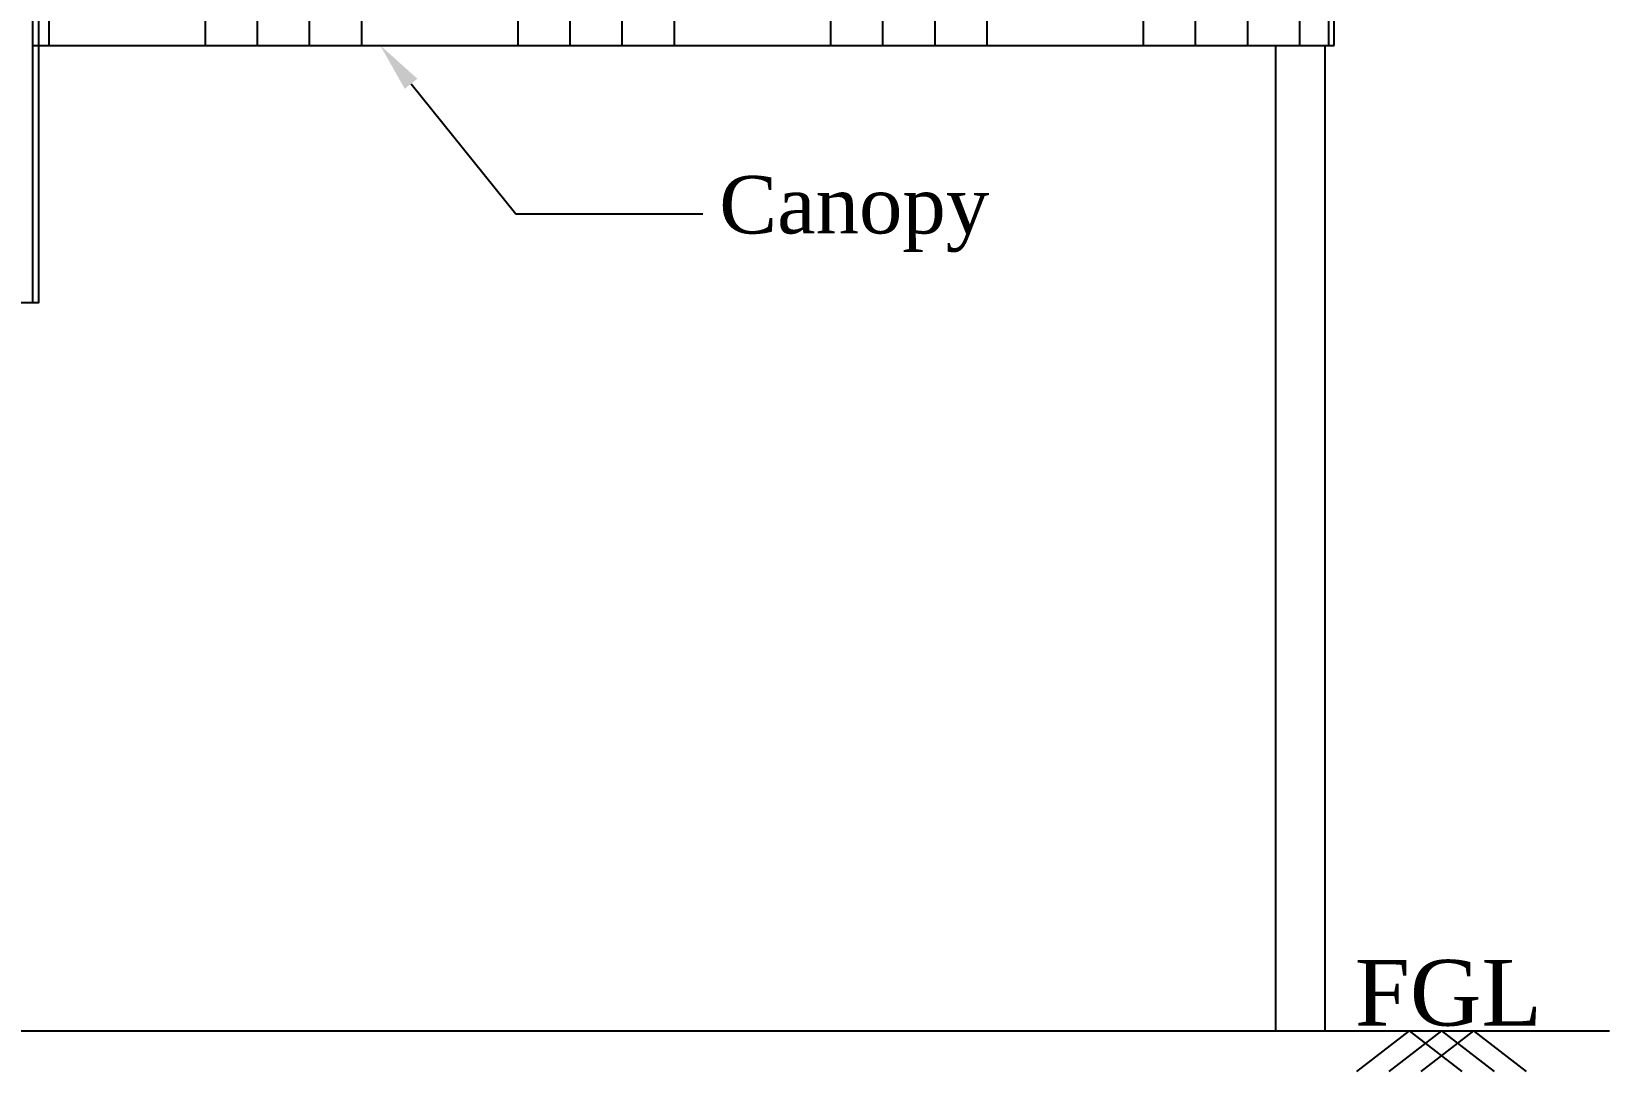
# Model space of a CAD drawing. Header units: metres. Extents: x 1422408 to 2565053, y 3723 to 80428.
# Drawn here: x 2267947.07 to 2267956.69, y 4219.12 to 4225.45 of the extents above; entities that cross this region are included whole.
import ezdxf
from ezdxf import colors
from ezdxf.entities.mleader import LeaderData, LeaderLine
from ezdxf.enums import TextEntityAlignment as Align
from ezdxf.math import Vec2, Vec3

# ---------------------------------------------------------------- set-up
doc = ezdxf.new("R2010")
doc.units = ezdxf.units.M
doc.header["$LTSCALE"] = 3.5
doc.header["$MEASUREMENT"] = 0
doc.linetypes.add('HIDDEN', pattern=[0.375, 0.25, -0.125])
doc.linetypes.add('LO-04b-R0 Framing-Framer(by Comau) - 131112$0${ Cable   Tele }', pattern=[0])
doc.layers.get('0').update_dxf_attribs({"linetype": 'CONTINUOUS'})
doc.styles.add('style1jaya', font='times.ttf')

msp = doc.modelspace()

# ---------------------------------------------------------------- hatches: boundary and pattern name
h = msp.add_hatch()
h.set_pattern_fill('ANSI34', color=256, scale=0.1, angle=45)
h.set_pattern_definition([(90, (2262694.1467, 4968.6807), (-1.90499797, 0), []), (90, (2262694.4642, 4968.9982), (-1.90499797, 0), []), (90, (2262694.7817, 4969.3157), (-1.90499797, 0), []), (90, (2262695.0992, 4969.6332), (-1.90499797, 0), [])])
h.paths.add_polyline_path([(2267954.97649, 4225.36294), (2267954.97649, 4225.78715), (2267954.83939, 4225.80086), (2267947.1183, 4226.5734), (2267947.11827, 4225.36294)])

# ---------------------------------------------------------------- linework, layer by layer
for p, q in [((2267954.97649, 4225.36294), (2267954.97649, 4225.78718)), ((2267955.00849, 4225.36294), (2267955.00849, 4225.78395)), ((2267947.07827, 4225.36294), (2267955.00849, 4225.36294)), ((2267907.47343, 4223.79772), (2267947.11824, 4223.79679))]:
    msp.add_line(p, q)
for points in [[(2267947.07838, 4230.0312), (2267947.07824, 4223.79679), (2267947.11824, 4223.79679), (2267947.11838, 4230.0272)], [(2267954.6532, 4219.36294), (2267954.6532, 4225.36294)], [(2267954.9532, 4219.36294), (2267954.9532, 4225.36294)], [(2267907.48343, 4219.36294), (2267956.54455, 4219.36294)], [(2267947.06853, 4219.36294), (2267956.54455, 4219.36294)]]:
    msp.add_lwpolyline(points)
at = {"linetype": 'LO-04b-R0 Framing-Framer(by Comau) - 131112$0${ Cable   Tele }'}
for points in [[(2267955.46501, 4219.36294), (2267955.1441, 4219.11619)], [(2267955.66179, 4219.36294), (2267955.34088, 4219.11619)], [(2267955.46501, 4219.36294), (2267955.78592, 4219.11619)], [(2267955.85858, 4219.36294), (2267955.53767, 4219.11619)], [(2267955.66179, 4219.36294), (2267955.9827, 4219.11619)], [(2267955.85858, 4219.36294), (2267956.17949, 4219.11619)]]:
    msp.add_lwpolyline(points, dxfattribs=at)
at = {"ltscale": 0.05}
msp.add_lwpolyline([(2267956.54455, 4219.36294), (2267956.6858, 4219.36294)], dxfattribs=at)

# ---------------------------------------------------------------- texts
at = {"linetype": 'HIDDEN', "style": 'style1jaya'}
msp.add_text(' FGL', height=0.4, dxfattribs=at).set_placement((2267955.62897, 4219.59541), align=Align.MIDDLE_CENTER)

# ---------------------------------------------------------------- leaders
ml = msp.add_multileader_mtext('Standard')
ml.set_content('Canopy', color=256, style='style1jaya')
ml.set_leader_properties()
ml.build(insert=Vec2(0, 0))
ml.multileader.update_dxf_attribs({"text_right_attachment_type": 6, "dogleg_length": 1090.77257, "arrow_head_size": 0.3})
ctx = ml.context
ctx.base_point, ctx.char_height, ctx.arrow_head_size, ctx.landing_gap_size, ctx.plane_origin = Vec3(2267951.16269, 4224.33737), 0.35, 0.3, 0.1, Vec3(2267949.34412, 4229.51224)
ctx.right_attachment = 6
notes = []
notes.append((ctx, [(0, (1, 1, 0), (2267950.02435, 4224.33737), (1, 0), 1.13834, [(0, [(2267949.1971, 4225.36294)], 0, [])])]))
ctx.mtext.insert, ctx.mtext.flow_direction = Vec3(2267951.26269, 4224.56814), 5
for ctx, leaders in notes:
    for number, flags, end, landing, length, lines in leaders:
        leader = LeaderData()
        leader.index, (leader.has_last_leader_line, leader.has_dogleg_vector, leader.attachment_direction) = number, flags
        leader.last_leader_point, leader.dogleg_vector, leader.dogleg_length = Vec3(end), Vec3(landing), length
        for number, points, colour, breaks in lines:
            line = LeaderLine()
            line.index, line.vertices, line.color, line.breaks = number, Vec3.list(points), colors.encode_raw_color(colour), breaks
            leader.lines.append(line)
        ctx.leaders.append(leader)

doc.saveas('drawing.dxf')
